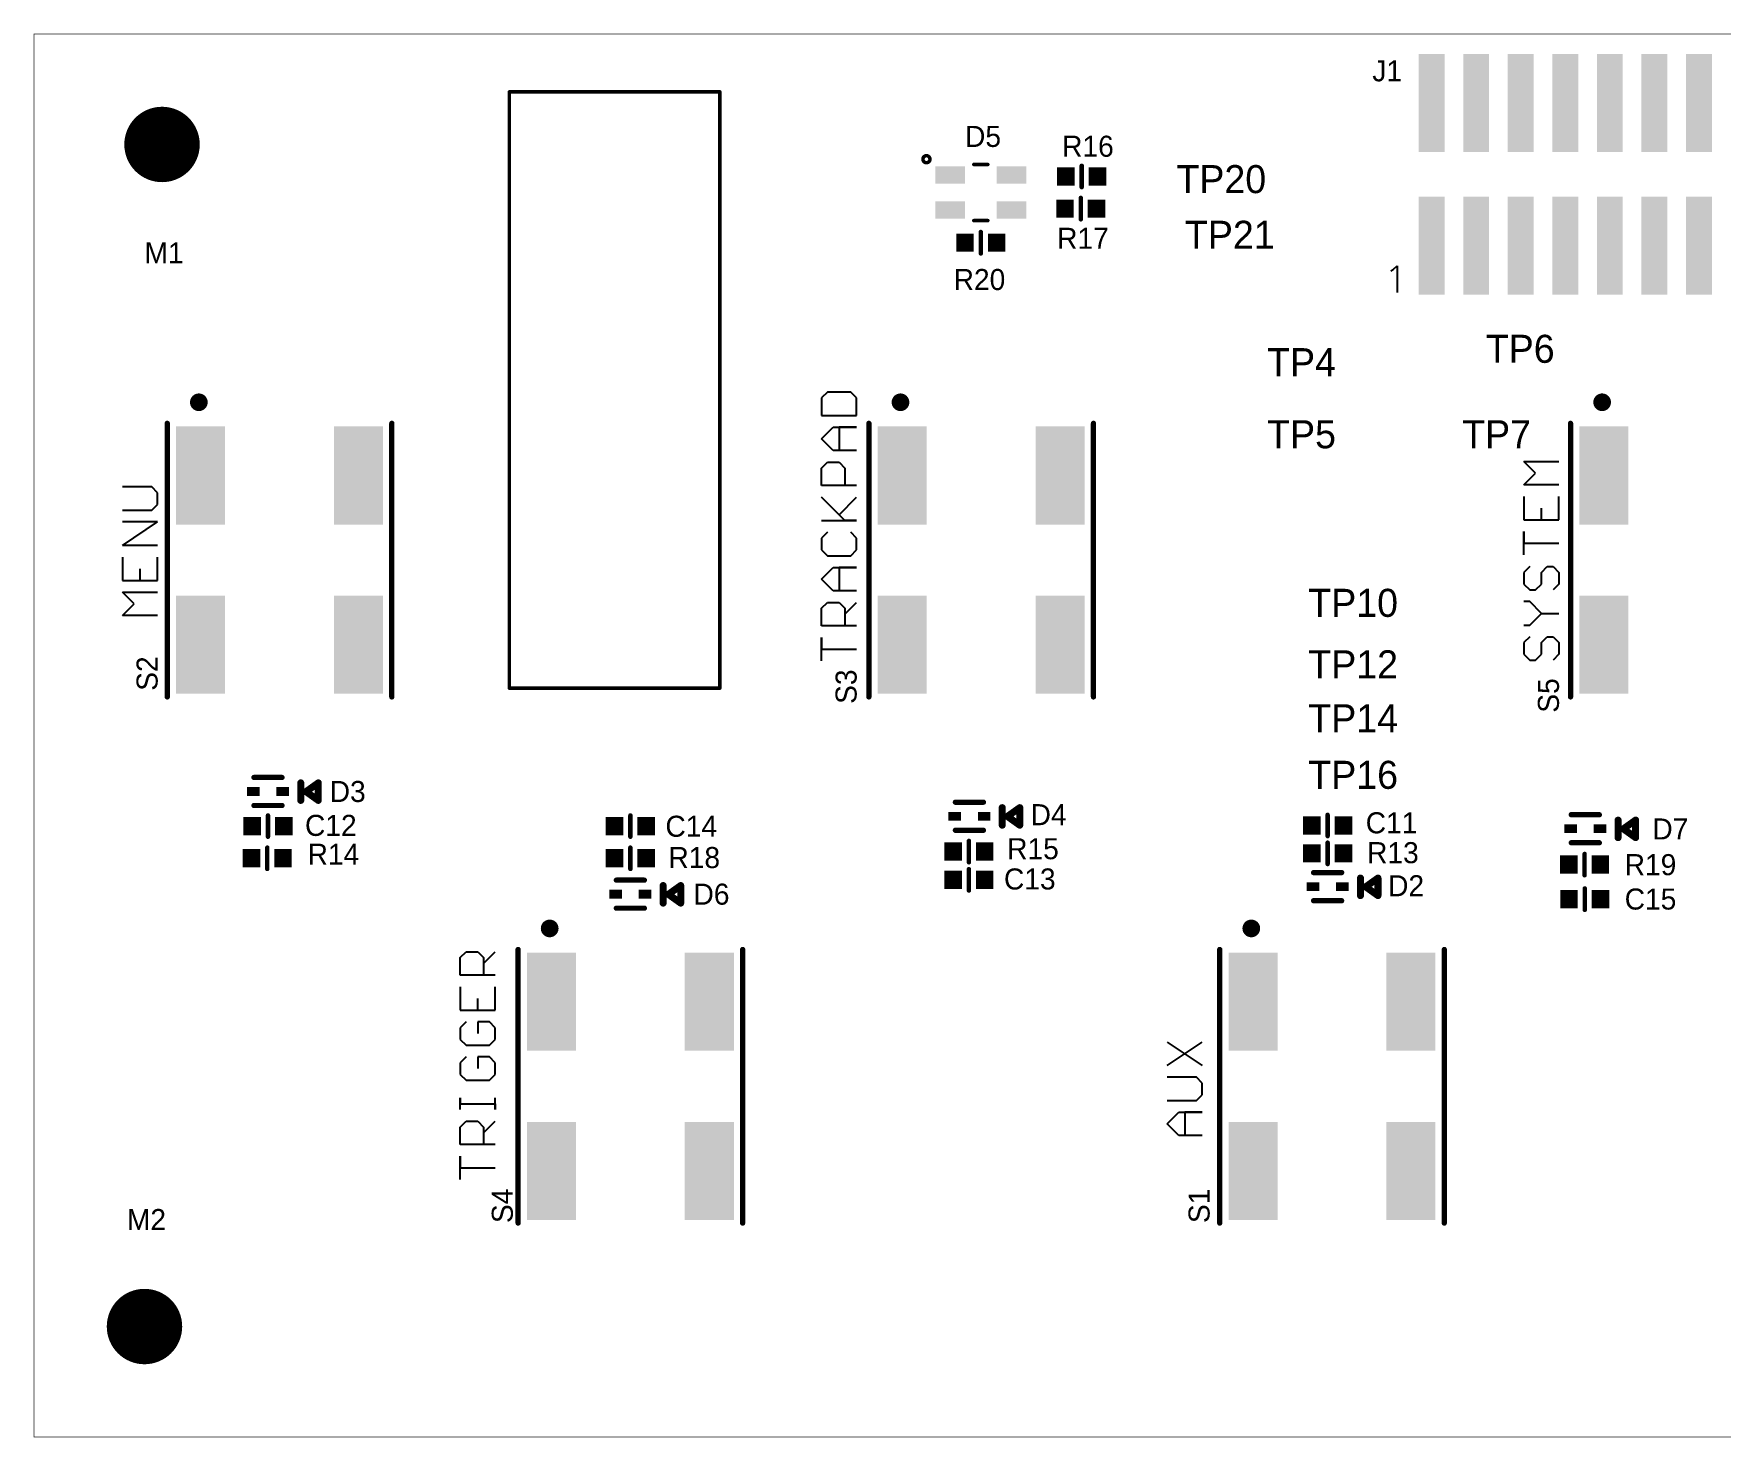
# Model space of a CAD drawing. Extents: x 387 to 487, y 85 to 185.
# Drawn here: x 387.33 to 435.43, y 144.66 to 184.68 of the extents above; entities that cross this region are included whole.
import ezdxf

# ---------------------------------------------------------------- set-up
doc = ezdxf.new("R2010")
doc.units = 0
for name, color, linetype in [('MECHANICAL1', 6, 'CONTINUOUS'), ('PADHOLELAYER', 156, 'CONTINUOUS'), ('TOPOVERLAY', 2, 'CONTINUOUS'), ('TOPPASTE', 8, 'CONTINUOUS')]:
    doc.layers.add(name, color=color, linetype=linetype)

msp = doc.modelspace()

# ---------------------------------------------------------------- linework, layer by layer
at = {"layer": 'MECHANICAL1', "const_width": 0.0127}
for points in [[(387.334, 144.67), (387.334, 184.67)], [(387.334, 184.67), (487.334, 184.67)], [(387.334, 144.67), (487.334, 144.67)]]:
    msp.add_lwpolyline(points, dxfattribs=at)
at = {"layer": 'MECHANICAL1', "const_width": 0.00635}
for points in [[(387.331, 184.67, 1), (387.338, 184.67, 1)], [(387.331, 184.67, 1), (387.338, 184.67, 1)], [(387.331, 144.67, 1), (387.338, 144.67, 1)], [(387.331, 144.67, 1), (387.338, 144.67, 1)]]:
    msp.add_lwpolyline(points, format="xyb", close=True, dxfattribs=at)
at = {"layer": 'PADHOLELAYER', "const_width": 1.075}
for points in [[(390.447, 181.52, 1), (391.522, 181.52, 1)], [(389.947, 147.82, 1), (391.022, 147.82, 1)]]:
    msp.add_lwpolyline(points, format="xyb", close=True, dxfattribs=at)
at = {"layer": 'TOPOVERLAY'}
for p, q in [((426.08, 177.951), (426.189, 178.06)), ((426.189, 178.06), (426.189, 177.298)), ((426.008, 177.914), (426.08, 177.951)), ((409.951, 174.462), (409.785, 174.295)), ((409.785, 174.295), (409.785, 173.796)), ((410.618, 174.462), (409.951, 174.462)), ((410.784, 174.295), (410.618, 174.462)), ((410.784, 173.796), (410.784, 174.295)), ((409.785, 173.796), (410.784, 173.796)), ((409.785, 173.129), (410.118, 173.462)), ((410.118, 173.462), (410.784, 173.462)), ((410.784, 173.462), (410.285, 173.462)), ((410.285, 173.462), (410.285, 172.796)), ((410.118, 172.796), (409.785, 173.129)), ((410.784, 172.796), (410.118, 172.796)), ((409.785, 172.296), (409.951, 172.463)), ((409.785, 171.796), (409.785, 172.296)), ((409.951, 172.463), (410.285, 172.463)), ((410.285, 172.463), (410.451, 172.296)), ((410.451, 172.296), (410.451, 171.796)), ((430.137, 172.152), (429.803, 172.485)), ((429.803, 172.485), (430.803, 172.485)), ((390.693, 171.757), (389.86, 171.757)), ((390.859, 171.59), (390.693, 171.757)), ((410.784, 171.796), (409.785, 171.796)), ((429.803, 171.819), (430.137, 172.152)), ((430.803, 171.819), (429.803, 171.819)), ((390.693, 171.091), (390.859, 171.257)), ((390.859, 171.257), (390.859, 171.59)), ((410.451, 170.797), (409.785, 171.463)), ((409.785, 171.463), (410.285, 170.963)), ((410.285, 170.963), (410.784, 171.463)), ((429.803, 171.485), (429.803, 170.819)), ((430.803, 170.819), (430.803, 171.485)), ((389.86, 171.091), (390.693, 171.091)), ((409.785, 170.797), (410.784, 170.797)), ((410.784, 170.797), (410.451, 170.797)), ((429.803, 170.819), (430.803, 170.819)), ((430.303, 170.819), (430.303, 171.152)), ((389.86, 170.091), (390.859, 170.757)), ((390.859, 170.757), (389.86, 170.757)), ((409.951, 170.463), (409.785, 170.297)), ((409.785, 170.297), (409.785, 169.964)), ((410.784, 170.297), (410.618, 170.463)), ((410.784, 169.964), (410.784, 170.297)), ((429.803, 169.819), (429.803, 170.486)), ((429.803, 170.486), (429.803, 170.152)), ((390.859, 170.091), (389.86, 170.091)), ((409.785, 169.964), (409.951, 169.797)), ((410.618, 169.797), (410.784, 169.964)), ((429.803, 170.152), (430.803, 170.152)), ((389.86, 169.758), (389.86, 169.091)), ((390.36, 169.091), (390.36, 169.424)), ((390.859, 169.091), (390.859, 169.758)), ((409.785, 169.13), (410.118, 169.464)), ((409.951, 169.797), (410.618, 169.797)), ((410.118, 169.464), (410.784, 169.464)), ((410.784, 169.464), (410.285, 169.464)), ((410.285, 169.464), (410.285, 168.797)), ((429.97, 169.486), (429.803, 169.319)), ((429.803, 169.319), (429.803, 168.986)), ((430.303, 169.319), (430.47, 169.486)), ((430.303, 168.986), (430.303, 169.319)), ((430.47, 169.486), (430.637, 169.486)), ((430.637, 169.486), (430.803, 169.319)), ((430.803, 169.319), (430.803, 168.986)), ((389.86, 169.091), (390.859, 169.091)), ((410.118, 168.797), (409.785, 169.13)), ((429.803, 168.986), (429.97, 168.82)), ((430.137, 168.82), (430.303, 168.986)), ((430.803, 168.986), (430.637, 168.82)), ((390.193, 168.425), (389.86, 168.758)), ((389.86, 168.758), (390.859, 168.758)), ((389.86, 168.092), (390.193, 168.425)), ((409.785, 168.297), (409.951, 168.464)), ((409.951, 168.464), (410.285, 168.464)), ((410.784, 168.797), (410.118, 168.797)), ((410.285, 168.464), (410.451, 168.297)), ((410.451, 168.131), (410.784, 168.464)), ((429.97, 168.486), (429.803, 168.486)), ((429.97, 168.82), (430.137, 168.82)), ((430.303, 168.153), (429.97, 168.486)), ((390.859, 168.092), (389.86, 168.092)), ((409.785, 167.798), (409.785, 168.297)), ((410.451, 168.297), (410.451, 167.798)), ((429.97, 167.82), (430.303, 168.153)), ((430.303, 168.153), (430.803, 168.153)), ((410.784, 167.798), (409.785, 167.798)), ((409.785, 166.798), (409.785, 167.464)), ((409.785, 167.464), (409.785, 167.131)), ((429.803, 167.82), (429.97, 167.82)), ((429.97, 167.487), (429.803, 167.32)), ((430.303, 167.32), (430.47, 167.487)), ((430.47, 167.487), (430.637, 167.487)), ((430.637, 167.487), (430.803, 167.32)), ((409.785, 167.131), (410.784, 167.131)), ((429.803, 167.32), (429.803, 166.987)), ((429.803, 166.987), (429.97, 166.82)), ((430.137, 166.82), (430.303, 166.987)), ((430.303, 166.987), (430.303, 167.32)), ((430.803, 166.987), (430.637, 166.82)), ((430.803, 167.32), (430.803, 166.987)), ((429.97, 166.82), (430.137, 166.82)), ((399.485, 158.34), (399.651, 158.506)), ((399.485, 157.84), (399.485, 158.34)), ((399.651, 158.506), (399.985, 158.506)), ((399.985, 158.506), (400.151, 158.34)), ((400.151, 158.173), (400.484, 158.506)), ((400.151, 158.34), (400.151, 157.84)), ((400.484, 157.84), (399.485, 157.84)), ((399.485, 157.507), (399.485, 156.84)), ((400.484, 156.84), (400.484, 157.507)), ((399.485, 156.84), (400.484, 156.84)), ((399.985, 156.84), (399.985, 157.173)), ((399.651, 156.507), (399.485, 156.34)), ((399.485, 156.34), (399.485, 156.007)), ((400.318, 156.507), (399.985, 156.507)), ((399.985, 156.507), (399.985, 156.174)), ((400.484, 156.34), (400.318, 156.507)), ((400.484, 156.007), (400.484, 156.34)), ((399.485, 156.007), (399.651, 155.841)), ((400.318, 155.841), (400.484, 156.007)), ((419.635, 155.262), (420.635, 155.928)), ((419.635, 155.928), (420.635, 155.262)), ((399.651, 155.507), (399.485, 155.341)), ((399.651, 155.841), (400.318, 155.841)), ((400.318, 155.507), (399.985, 155.507)), ((399.985, 155.507), (399.985, 155.174)), ((400.484, 155.341), (400.318, 155.507)), ((399.485, 155.341), (399.485, 155.008)), ((399.485, 155.008), (399.651, 154.841)), ((400.318, 154.841), (400.484, 155.008)), ((400.484, 155.008), (400.484, 155.341)), ((420.468, 154.929), (419.635, 154.929)), ((420.635, 154.762), (420.468, 154.929)), ((399.651, 154.841), (400.318, 154.841)), ((420.468, 154.262), (420.635, 154.429)), ((420.635, 154.429), (420.635, 154.762)), ((399.485, 154.008), (399.485, 154.341)), ((399.485, 154.341), (399.485, 154.174)), ((399.485, 154.174), (400.484, 154.174)), ((400.484, 154.008), (400.484, 154.341)), ((400.484, 154.174), (400.484, 154.008)), ((419.635, 154.262), (420.468, 154.262)), ((419.635, 153.596), (419.968, 153.929)), ((419.968, 153.929), (420.635, 153.929)), ((420.635, 153.929), (420.135, 153.929)), ((420.135, 153.929), (420.135, 153.263)), ((399.485, 153.508), (399.651, 153.675)), ((399.485, 153.008), (399.485, 153.508)), ((399.651, 153.675), (399.985, 153.675)), ((399.985, 153.675), (400.151, 153.508)), ((400.151, 153.341), (400.484, 153.675)), ((400.151, 153.508), (400.151, 153.008)), ((419.968, 153.263), (419.635, 153.596)), ((400.484, 153.008), (399.485, 153.008)), ((420.635, 153.263), (419.968, 153.263)), ((399.485, 152.008), (399.485, 152.675)), ((399.485, 152.675), (399.485, 152.342)), ((399.485, 152.342), (400.484, 152.342))]:
    msp.add_line(p, q, dxfattribs=at)
for points, const_width in [([(400.884, 183.02), (406.884, 183.02)], 0.1), ([(400.884, 166.02), (400.884, 183.02)], 0.1), ([(406.884, 166.02), (406.884, 183.02)], 0.1), ([(414.124, 180.95), (414.524, 180.95)], 0.1), ([(417.199, 180.302), (417.199, 180.912)], 0.127), ([(417.174, 179.386), (417.174, 179.995)], 0.127), ([(414.124, 179.35), (414.524, 179.35)], 0.1), ([(414.324, 178.415), (414.324, 179.025)], 0.127), ([(391.134, 165.77), (391.134, 173.57)], 0.15), ([(397.534, 165.77), (397.534, 173.57)], 0.15), ([(411.134, 165.77), (411.134, 173.57)], 0.15), ([(417.534, 165.77), (417.534, 173.57)], 0.15), ([(431.134, 165.77), (431.134, 173.57)], 0.15), ([(400.884, 166.02), (406.884, 166.02)], 0.1), ([(393.604, 163.475), (394.404, 163.475)], 0.15), ([(394.939, 162.82), (394.939, 163.32)], 0.2), ([(395.089, 163.07), (395.439, 163.32)], 0.2), ([(395.089, 163.07), (395.439, 162.82)], 0.2), ([(395.439, 162.82), (395.439, 163.32)], 0.2), ([(393.604, 162.675), (394.404, 162.675)], 0.15), ([(413.599, 162.768), (414.399, 162.768)], 0.15), ([(414.934, 162.113), (414.934, 162.613)], 0.2), ([(415.084, 162.363), (415.434, 162.613)], 0.2), ([(415.434, 162.113), (415.434, 162.613)], 0.2), ([(394.004, 161.783), (394.004, 162.392)], 0.127), ([(404.334, 161.783), (404.334, 162.392)], 0.127), ([(415.084, 162.363), (415.434, 162.113)], 0.2), ([(424.209, 161.801), (424.209, 162.41)], 0.127), ([(431.154, 162.413), (431.954, 162.413)], 0.15), ([(432.489, 161.758), (432.489, 162.258)], 0.2), ([(432.639, 162.008), (432.989, 162.258)], 0.2), ([(432.639, 162.008), (432.989, 161.758)], 0.2), ([(432.989, 161.758), (432.989, 162.258)], 0.2), ([(413.599, 161.968), (414.399, 161.968)], 0.15), ([(413.984, 161.055), (413.984, 161.665)], 0.127), ([(424.209, 161.005), (424.209, 161.615)], 0.127), ([(431.154, 161.613), (431.954, 161.613)], 0.15), ([(393.984, 160.866), (393.984, 161.475)], 0.127), ([(404.334, 160.866), (404.334, 161.475)], 0.127), ([(431.534, 160.685), (431.534, 161.294)], 0.127), ([(413.984, 160.25), (413.984, 160.859)], 0.127), ([(423.81, 160.761), (424.61, 160.761)], 0.15), ([(425.145, 160.106), (425.145, 160.606)], 0.2), ([(425.295, 160.356), (425.645, 160.606)], 0.2), ([(425.645, 160.106), (425.645, 160.606)], 0.2), ([(403.934, 160.547), (404.734, 160.547)], 0.15), ([(405.269, 159.892), (405.269, 160.392)], 0.2), ([(405.419, 160.142), (405.769, 160.392)], 0.2), ([(405.419, 160.142), (405.769, 159.892)], 0.2), ([(405.769, 159.892), (405.769, 160.392)], 0.2), ([(425.295, 160.356), (425.645, 160.106)], 0.2), ([(431.539, 159.7), (431.539, 160.31)], 0.127), ([(403.934, 159.747), (404.734, 159.747)], 0.15), ([(423.81, 159.961), (424.61, 159.961)], 0.15), ([(401.134, 150.77), (401.134, 158.57)], 0.15), ([(407.534, 150.77), (407.534, 158.57)], 0.15), ([(421.134, 150.77), (421.134, 158.57)], 0.15), ([(427.534, 150.77), (427.534, 158.57)], 0.15)]:
    msp.add_lwpolyline(points, dxfattribs=dict(at, const_width=const_width))
for points, const_width in [([(400.859, 183.02, 1), (400.909, 183.02, 1)], 0.05), ([(400.859, 183.02, 1), (400.909, 183.02, 1)], 0.05), ([(406.859, 183.02, 1), (406.909, 183.02, 1)], 0.05), ([(406.859, 183.02, 1), (406.909, 183.02, 1)], 0.05), ([(412.874, 181.1, 1), (412.674, 181.1, 1)], 0.1), ([(412.649, 181.1, 1), (412.699, 181.1, 1)], 0.05), ([(412.849, 181.1, 1), (412.899, 181.1, 1)], 0.05), ([(414.099, 180.95, 1), (414.149, 180.95, 1)], 0.05), ([(414.499, 180.95, 1), (414.549, 180.95, 1)], 0.05), ([(417.167, 180.912, 1), (417.231, 180.912, 1)], 0.0635), ([(417.142, 179.995, 1), (417.206, 179.995, 1)], 0.0635), ([(417.167, 180.302, 1), (417.231, 180.302, 1)], 0.0635), ([(417.142, 179.386, 1), (417.206, 179.386, 1)], 0.0635), ([(414.099, 179.35, 1), (414.149, 179.35, 1)], 0.05), ([(414.292, 179.025, 1), (414.356, 179.025, 1)], 0.0635), ([(414.499, 179.35, 1), (414.549, 179.35, 1)], 0.05), ([(414.292, 178.415, 1), (414.356, 178.415, 1)], 0.0635), ([(392.159, 174.17, 1), (391.909, 174.17, 1)], 0.254), ([(391.846, 174.17, 1), (391.973, 174.17, 1)], 0.127), ([(392.096, 174.17, 1), (392.223, 174.17, 1)], 0.127), ([(412.159, 174.17, 1), (411.909, 174.17, 1)], 0.254), ([(411.846, 174.17, 1), (411.973, 174.17, 1)], 0.127), ([(412.096, 174.17, 1), (412.223, 174.17, 1)], 0.127), ([(432.159, 174.17, 1), (431.909, 174.17, 1)], 0.254), ([(431.846, 174.17, 1), (431.973, 174.17, 1)], 0.127), ([(432.096, 174.17, 1), (432.223, 174.17, 1)], 0.127), ([(391.097, 173.57, 1), (391.172, 173.57, 1)], 0.075), ([(397.497, 173.57, 1), (397.572, 173.57, 1)], 0.075), ([(411.097, 173.57, 1), (411.172, 173.57, 1)], 0.075), ([(417.497, 173.57, 1), (417.572, 173.57, 1)], 0.075), ([(431.097, 173.57, 1), (431.172, 173.57, 1)], 0.075), ([(400.859, 166.02, 1), (400.909, 166.02, 1)], 0.05), ([(400.859, 166.02, 1), (400.909, 166.02, 1)], 0.05), ([(406.859, 166.02, 1), (406.909, 166.02, 1)], 0.05), ([(406.859, 166.02, 1), (406.909, 166.02, 1)], 0.05), ([(391.097, 165.77, 1), (391.172, 165.77, 1)], 0.075), ([(397.497, 165.77, 1), (397.572, 165.77, 1)], 0.075), ([(411.097, 165.77, 1), (411.172, 165.77, 1)], 0.075), ([(417.497, 165.77, 1), (417.572, 165.77, 1)], 0.075), ([(431.097, 165.77, 1), (431.172, 165.77, 1)], 0.075), ([(393.567, 163.475, 1), (393.642, 163.475, 1)], 0.075), ([(394.367, 163.475, 1), (394.442, 163.475, 1)], 0.075), ([(394.889, 163.32, 1), (394.989, 163.32, 1)], 0.1), ([(395.039, 163.07, 1), (395.139, 163.07, 1)], 0.1), ([(395.039, 163.07, 1), (395.139, 163.07, 1)], 0.1), ([(395.389, 163.32, 1), (395.489, 163.32, 1)], 0.1), ([(395.389, 163.32, 1), (395.489, 163.32, 1)], 0.1), ([(393.567, 162.675, 1), (393.642, 162.675, 1)], 0.075), ([(394.367, 162.675, 1), (394.442, 162.675, 1)], 0.075), ([(394.889, 162.82, 1), (394.989, 162.82, 1)], 0.1), ([(395.389, 162.82, 1), (395.489, 162.82, 1)], 0.1), ([(395.389, 162.82, 1), (395.489, 162.82, 1)], 0.1), ([(413.561, 162.768, 1), (413.636, 162.768, 1)], 0.075), ([(414.361, 162.768, 1), (414.436, 162.768, 1)], 0.075), ([(414.884, 162.613, 1), (414.984, 162.613, 1)], 0.1), ([(415.384, 162.613, 1), (415.484, 162.613, 1)], 0.1), ([(415.384, 162.613, 1), (415.484, 162.613, 1)], 0.1), ([(393.973, 162.392, 1), (394.036, 162.392, 1)], 0.0635), ([(404.303, 162.392, 1), (404.366, 162.392, 1)], 0.0635), ([(414.884, 162.113, 1), (414.984, 162.113, 1)], 0.1), ([(415.034, 162.363, 1), (415.134, 162.363, 1)], 0.1), ([(415.034, 162.363, 1), (415.134, 162.363, 1)], 0.1), ([(415.384, 162.113, 1), (415.484, 162.113, 1)], 0.1), ([(415.384, 162.113, 1), (415.484, 162.113, 1)], 0.1), ([(424.178, 162.41, 1), (424.241, 162.41, 1)], 0.0635), ([(431.117, 162.413, 1), (431.192, 162.413, 1)], 0.075), ([(431.917, 162.413, 1), (431.992, 162.413, 1)], 0.075), ([(432.439, 162.258, 1), (432.539, 162.258, 1)], 0.1), ([(432.589, 162.008, 1), (432.689, 162.008, 1)], 0.1), ([(432.589, 162.008, 1), (432.689, 162.008, 1)], 0.1), ([(432.939, 162.258, 1), (433.039, 162.258, 1)], 0.1), ([(432.939, 162.258, 1), (433.039, 162.258, 1)], 0.1), ([(393.973, 161.783, 1), (394.036, 161.783, 1)], 0.0635), ([(404.303, 161.783, 1), (404.366, 161.783, 1)], 0.0635), ([(413.561, 161.968, 1), (413.636, 161.968, 1)], 0.075), ([(413.953, 161.665, 1), (414.016, 161.665, 1)], 0.0635), ([(414.361, 161.968, 1), (414.436, 161.968, 1)], 0.075), ([(424.178, 161.801, 1), (424.241, 161.801, 1)], 0.0635), ([(424.178, 161.615, 1), (424.241, 161.615, 1)], 0.0635), ([(431.117, 161.613, 1), (431.192, 161.613, 1)], 0.075), ([(431.917, 161.613, 1), (431.992, 161.613, 1)], 0.075), ([(432.439, 161.758, 1), (432.539, 161.758, 1)], 0.1), ([(432.939, 161.758, 1), (433.039, 161.758, 1)], 0.1), ([(432.939, 161.758, 1), (433.039, 161.758, 1)], 0.1), ([(393.953, 161.475, 1), (394.016, 161.475, 1)], 0.0635), ([(404.303, 161.475, 1), (404.366, 161.475, 1)], 0.0635), ([(431.503, 161.294, 1), (431.566, 161.294, 1)], 0.0635), ([(393.953, 160.866, 1), (394.016, 160.866, 1)], 0.0635), ([(404.303, 160.866, 1), (404.366, 160.866, 1)], 0.0635), ([(413.953, 161.055, 1), (414.016, 161.055, 1)], 0.0635), ([(413.953, 160.859, 1), (414.016, 160.859, 1)], 0.0635), ([(423.772, 160.761, 1), (423.847, 160.761, 1)], 0.075), ([(424.178, 161.005, 1), (424.241, 161.005, 1)], 0.0635), ([(424.572, 160.761, 1), (424.647, 160.761, 1)], 0.075), ([(425.095, 160.606, 1), (425.195, 160.606, 1)], 0.1), ([(425.595, 160.606, 1), (425.695, 160.606, 1)], 0.1), ([(425.595, 160.606, 1), (425.695, 160.606, 1)], 0.1), ([(431.503, 160.685, 1), (431.566, 160.685, 1)], 0.0635), ([(403.897, 160.547, 1), (403.972, 160.547, 1)], 0.075), ([(404.697, 160.547, 1), (404.772, 160.547, 1)], 0.075), ([(405.219, 160.392, 1), (405.319, 160.392, 1)], 0.1), ([(405.369, 160.142, 1), (405.469, 160.142, 1)], 0.1), ([(405.369, 160.142, 1), (405.469, 160.142, 1)], 0.1), ([(405.719, 160.392, 1), (405.819, 160.392, 1)], 0.1), ([(405.719, 160.392, 1), (405.819, 160.392, 1)], 0.1), ([(413.953, 160.25, 1), (414.016, 160.25, 1)], 0.0635), ([(425.095, 160.106, 1), (425.195, 160.106, 1)], 0.1), ([(425.245, 160.356, 1), (425.345, 160.356, 1)], 0.1), ([(425.245, 160.356, 1), (425.345, 160.356, 1)], 0.1), ([(425.595, 160.106, 1), (425.695, 160.106, 1)], 0.1), ([(425.595, 160.106, 1), (425.695, 160.106, 1)], 0.1), ([(431.508, 160.31, 1), (431.571, 160.31, 1)], 0.0635), ([(403.897, 159.747, 1), (403.972, 159.747, 1)], 0.075), ([(404.697, 159.747, 1), (404.772, 159.747, 1)], 0.075), ([(405.219, 159.892, 1), (405.319, 159.892, 1)], 0.1), ([(405.719, 159.892, 1), (405.819, 159.892, 1)], 0.1), ([(405.719, 159.892, 1), (405.819, 159.892, 1)], 0.1), ([(423.772, 159.961, 1), (423.847, 159.961, 1)], 0.075), ([(424.572, 159.961, 1), (424.647, 159.961, 1)], 0.075), ([(431.508, 159.7, 1), (431.571, 159.7, 1)], 0.0635), ([(402.159, 159.17, 1), (401.909, 159.17, 1)], 0.254), ([(401.846, 159.17, 1), (401.973, 159.17, 1)], 0.127), ([(402.096, 159.17, 1), (402.223, 159.17, 1)], 0.127), ([(422.159, 159.17, 1), (421.909, 159.17, 1)], 0.254), ([(421.846, 159.17, 1), (421.973, 159.17, 1)], 0.127), ([(422.096, 159.17, 1), (422.223, 159.17, 1)], 0.127), ([(401.097, 158.57, 1), (401.172, 158.57, 1)], 0.075), ([(407.497, 158.57, 1), (407.572, 158.57, 1)], 0.075), ([(421.097, 158.57, 1), (421.172, 158.57, 1)], 0.075), ([(427.497, 158.57, 1), (427.572, 158.57, 1)], 0.075), ([(401.097, 150.77, 1), (401.172, 150.77, 1)], 0.075), ([(407.497, 150.77, 1), (407.572, 150.77, 1)], 0.075), ([(421.097, 150.77, 1), (421.172, 150.77, 1)], 0.075), ([(427.497, 150.77, 1), (427.572, 150.77, 1)], 0.075)]:
    msp.add_lwpolyline(points, format="xyb", close=True, dxfattribs=dict(at, const_width=const_width))
at = {"layer": 'TOPPASTE'}
for points in [[(423.76, 180.607, 1), (423.76, 180.607, 1)], [(423.76, 178.92, 1), (423.76, 178.92, 1)], [(425.484, 175.245, 1), (425.484, 175.245, 1)], [(427.868, 175.52, 1), (427.868, 175.52, 1)], [(425.484, 173.178, 1), (425.484, 173.178, 1)], [(427.261, 173.178, 1), (427.261, 173.178, 1)], [(427.759, 168.32, 1), (427.759, 168.32, 1)], [(427.713, 166.82, 1), (427.713, 166.82, 1)], [(427.713, 165.138, 1), (427.713, 165.138, 1)], [(427.713, 163.616, 1), (427.713, 163.616, 1)]]:
    msp.add_lwpolyline(points, format="xyb", close=True, dxfattribs=at)
for points in [[(427.543, 181.305), (427.543, 184.099), (426.806, 181.305), (426.806, 184.099)], [(428.813, 181.305), (428.813, 184.099), (428.076, 181.305), (428.076, 184.099)], [(430.083, 181.305), (430.083, 184.099), (429.346, 181.305), (429.346, 184.099)], [(431.353, 181.305), (431.353, 184.099), (430.616, 181.305), (430.616, 184.099)], [(432.623, 181.305), (432.623, 184.099), (431.886, 181.305), (431.886, 184.099)], [(433.893, 181.305), (433.893, 184.099), (433.156, 181.305), (433.156, 184.099)], [(435.163, 181.305), (435.163, 184.099), (434.426, 181.305), (434.426, 184.099)], [(413.024, 180.9), (413.024, 180.4), (413.874, 180.9), (413.874, 180.4)], [(414.774, 180.9), (414.774, 180.4), (415.624, 180.9), (415.624, 180.4)], [(416.499, 180.347), (416.999, 180.347), (416.499, 180.867), (416.999, 180.867)], [(417.399, 180.347), (417.899, 180.347), (417.399, 180.867), (417.899, 180.867)], [(413.024, 179.9), (413.024, 179.4), (413.874, 179.9), (413.874, 179.4)], [(414.774, 179.9), (414.774, 179.4), (415.624, 179.9), (415.624, 179.4)], [(416.474, 179.43), (416.974, 179.43), (416.474, 179.95), (416.974, 179.95)], [(417.374, 179.43), (417.874, 179.43), (417.374, 179.95), (417.874, 179.95)], [(427.543, 177.241), (427.543, 180.035), (426.806, 177.241), (426.806, 180.035)], [(428.813, 177.241), (428.813, 180.035), (428.076, 177.241), (428.076, 180.035)], [(430.083, 177.241), (430.083, 180.035), (429.346, 177.241), (429.346, 180.035)], [(431.353, 177.241), (431.353, 180.035), (430.616, 177.241), (430.616, 180.035)], [(432.623, 177.241), (432.623, 180.035), (431.886, 177.241), (431.886, 180.035)], [(433.893, 177.241), (433.893, 180.035), (433.156, 177.241), (433.156, 180.035)], [(435.163, 177.241), (435.163, 180.035), (434.426, 177.241), (434.426, 180.035)], [(413.624, 178.46), (414.124, 178.46), (413.624, 178.98), (414.124, 178.98)], [(414.524, 178.46), (415.024, 178.46), (414.524, 178.98), (415.024, 178.98)], [(391.384, 173.48), (391.384, 170.685), (392.784, 173.48), (392.784, 170.685)], [(395.884, 173.48), (395.884, 170.685), (397.284, 173.48), (397.284, 170.685)], [(411.384, 173.48), (411.384, 170.685), (412.784, 173.48), (412.784, 170.685)], [(415.884, 173.48), (415.884, 170.685), (417.284, 173.48), (417.284, 170.685)], [(431.384, 173.48), (431.384, 170.685), (432.784, 173.48), (432.784, 170.685)], [(391.384, 168.655), (391.384, 165.86), (392.784, 168.655), (392.784, 165.86)], [(395.884, 168.655), (395.884, 165.86), (397.284, 168.655), (397.284, 165.86)], [(411.384, 168.655), (411.384, 165.86), (412.784, 168.655), (412.784, 165.86)], [(415.884, 168.655), (415.884, 165.86), (417.284, 168.655), (417.284, 165.86)], [(431.384, 168.655), (431.384, 165.86), (432.784, 168.655), (432.784, 165.86)], [(393.404, 162.95), (393.764, 162.95), (393.404, 163.2), (393.764, 163.2)], [(394.244, 162.95), (394.604, 162.95), (394.244, 163.2), (394.604, 163.2)], [(393.304, 161.828), (393.804, 161.828), (393.304, 162.348), (393.804, 162.348)], [(394.204, 161.828), (394.704, 161.828), (394.204, 162.348), (394.704, 162.348)], [(403.634, 161.828), (404.134, 161.828), (403.634, 162.348), (404.134, 162.348)], [(404.534, 161.828), (405.034, 161.828), (404.534, 162.348), (405.034, 162.348)], [(413.399, 162.243), (413.759, 162.243), (413.399, 162.493), (413.759, 162.493)], [(414.239, 162.243), (414.599, 162.243), (414.239, 162.493), (414.599, 162.493)], [(423.509, 161.845), (424.009, 161.845), (423.509, 162.365), (424.009, 162.365)], [(424.409, 161.845), (424.909, 161.845), (424.409, 162.365), (424.909, 162.365)], [(430.954, 161.888), (431.314, 161.888), (430.954, 162.138), (431.314, 162.138)], [(431.794, 161.888), (432.154, 161.888), (431.794, 162.138), (432.154, 162.138)], [(393.284, 160.911), (393.784, 160.911), (393.284, 161.431), (393.784, 161.431)], [(394.184, 160.911), (394.684, 160.911), (394.184, 161.431), (394.684, 161.431)], [(403.634, 160.911), (404.134, 160.911), (403.634, 161.431), (404.134, 161.431)], [(404.534, 160.911), (405.034, 160.911), (404.534, 161.431), (405.034, 161.431)], [(413.284, 161.1), (413.784, 161.1), (413.284, 161.62), (413.784, 161.62)], [(414.184, 161.1), (414.684, 161.1), (414.184, 161.62), (414.684, 161.62)], [(423.509, 161.05), (424.009, 161.05), (423.509, 161.57), (424.009, 161.57)], [(424.409, 161.05), (424.909, 161.05), (424.409, 161.57), (424.909, 161.57)], [(430.834, 160.73), (431.334, 160.73), (430.834, 161.25), (431.334, 161.25)], [(431.734, 160.73), (432.234, 160.73), (431.734, 161.25), (432.234, 161.25)], [(413.284, 160.294), (413.784, 160.294), (413.284, 160.814), (413.784, 160.814)], [(414.184, 160.294), (414.684, 160.294), (414.184, 160.814), (414.684, 160.814)], [(403.734, 160.022), (404.094, 160.022), (403.734, 160.272), (404.094, 160.272)], [(404.574, 160.022), (404.934, 160.022), (404.574, 160.272), (404.934, 160.272)], [(423.61, 160.236), (423.97, 160.236), (423.61, 160.486), (423.97, 160.486)], [(424.45, 160.236), (424.81, 160.236), (424.45, 160.486), (424.81, 160.486)], [(430.839, 159.745), (431.339, 159.745), (430.839, 160.265), (431.339, 160.265)], [(431.739, 159.745), (432.239, 159.745), (431.739, 160.265), (432.239, 160.265)], [(401.384, 158.48), (401.384, 155.685), (402.784, 158.48), (402.784, 155.685)], [(405.884, 158.48), (405.884, 155.685), (407.284, 158.48), (407.284, 155.685)], [(421.384, 158.48), (421.384, 155.685), (422.784, 158.48), (422.784, 155.685)], [(425.884, 158.48), (425.884, 155.685), (427.284, 158.48), (427.284, 155.685)], [(401.384, 153.655), (401.384, 150.86), (402.784, 153.655), (402.784, 150.86)], [(405.884, 153.655), (405.884, 150.86), (407.284, 153.655), (407.284, 150.86)], [(421.384, 153.655), (421.384, 150.86), (422.784, 153.655), (422.784, 150.86)], [(425.884, 153.655), (425.884, 150.86), (427.284, 153.655), (427.284, 150.86)]]:
    msp.add_solid(points, dxfattribs=at)

# ---------------------------------------------------------------- texts
at = {"layer": 'TOPOVERLAY'}
for s, height, p in [('J1', 0.6, (425.484, 183.32)), ('D5', 0.6, (413.874, 181.45)), ('R16', 0.6, (416.641, 181.17)), ('TP20', 0.8, (419.9, 180.132)), ('R17', 0.6, (416.499, 178.545)), ('TP21', 0.8, (420.143, 178.545)), ('M1', 0.6, (390.484, 178.13)), ('R20', 0.6, (413.549, 177.37)), ('TP6', 0.8, (428.718, 175.295)), ('TP4', 0.8, (422.484, 174.913)), ('TP5', 0.8, (422.484, 172.858)), ('TP7', 0.8, (428.044, 172.858)), ('TP10', 0.8, (423.659, 168.052)), ('TP12', 0.8, (423.659, 166.299)), ('TP14', 0.8, (423.659, 164.76)), ('TP16', 0.8, (423.659, 163.149)), ('D3', 0.6, (395.764, 162.775)), ('D4', 0.6, (415.743, 162.113)), ('C12', 0.6, (395.06, 161.808)), ('C14', 0.6, (405.334, 161.783)), ('C11', 0.6, (425.295, 161.881)), ('D7', 0.6, (433.466, 161.706)), ('R15', 0.6, (415.075, 161.143)), ('R13', 0.6, (425.334, 161.03)), ('R14', 0.6, (395.134, 160.986)), ('R18', 0.6, (405.419, 160.891)), ('R19', 0.6, (432.677, 160.688)), ('C13', 0.6, (414.984, 160.28)), ('D2', 0.6, (425.934, 160.087)), ('D6', 0.6, (406.134, 159.847)), ('C15', 0.6, (432.677, 159.708)), ('M2', 0.6, (389.984, 150.57))]:
    msp.add_text(s, height=height, dxfattribs=at).set_placement(p)
for s, p in [('S2', (390.859, 165.945)), ('S3', (410.784, 165.571)), ('S5', (430.803, 165.32)), ('S4', (400.984, 150.77)), ('S1', (420.845, 150.77))]:
    msp.add_text(s, height=0.6, rotation=90, dxfattribs=at).set_placement(p)

doc.saveas('drawing.dxf')
